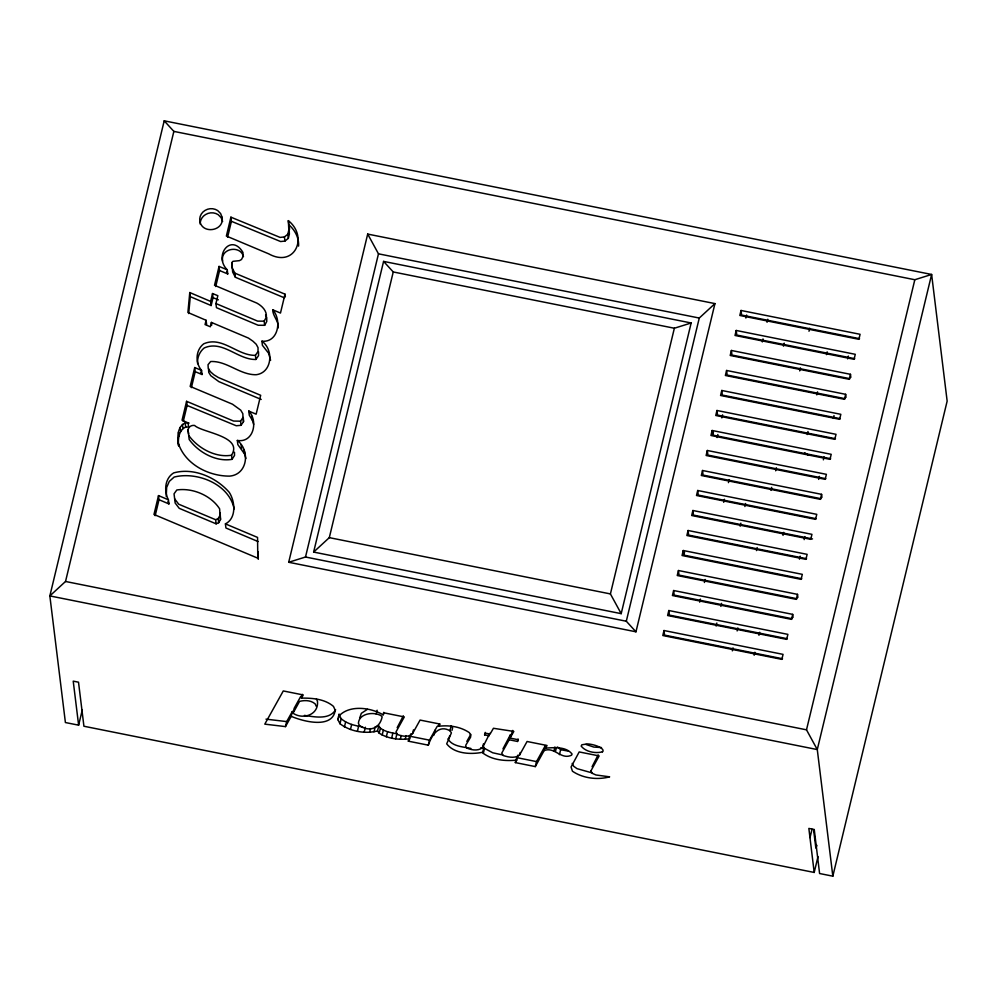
<?xml version="1.0" encoding="UTF-8"?>
<svg xmlns="http://www.w3.org/2000/svg" width="997" height="997" viewBox="0 0 997 997"><rect width="100%" height="100%" fill="white"/><g stroke="black" fill="none" stroke-linecap="round" stroke-linejoin="round"><path stroke-width="1.5" d="M258.547 351.767L258.522 355.655L255.905 359.456C238.046 360.042 222.568 339.74 204.198 347.965C199.599 351.704 197.02 357.761 197.618 363.681M502.937 748.872L510.377 734.789L509.18 739.786L501.74 753.121L503.248 755.539C508.395 757.159 514.913 758.642 519.562 755.041L527.077 741.494L547.041 745.494L545.646 748.124C554.344 747.513 566.184 746.441 572.054 754.031L571.593 755.165C560.999 760.275 554.806 746.454 544.163 750.554L535.302 766.593L515.337 762.593L516.247 758.842M592.068 766.718L598.188 754.841M166.25 496.481L166.649 487.446L169.278 481.401L174.163 477.052C196.995 471.269 229.298 484.019 234.145 508.969M316.46 698.984L317.47 701.315C318.89 714.687 303.175 720.083 293.018 713.204L294.215 708.206L300.758 696.392M288.831 230.008L288.345 220.649C308.646 236.788 294.85 268.293 268.692 253.836L226.369 236.04L230.905 217.172L280.095 237.411L284.432 236.937L287.821 234.22L288.831 230.008L289.342 234.145L288.332 238.345L284.93 241.075L280.606 241.536L231.416 221.309L230.905 217.172M289.342 234.145L289.105 225.135M397.155 727.685L403.349 715.834M222.63 261.04C220.113 248.303 240.389 244.701 243.467 256.565M189.779 292.545L190.29 296.67L211.14 305.543L210.641 301.418L189.779 292.545L187.897 312.485L206.092 320.286L206.603 324.411M188.695 313.544L190.29 296.67M359.618 718.251L361.35 713.304L367.432 709.316M178.575 445.709C177.329 437.982 176.868 426.803 185.18 422.952L189.081 423.077M178.613 445.759C177.84 439.166 178.75 430.031 185.691 427.09L188.583 427.003L188.072 422.878L182.052 420.198L186.589 401.317L233.585 421.058L240.551 421.183L243.006 417.444L242.819 413.68L240.726 410.153L232.5 404.209L190.178 386.425L194.714 367.557L201.556 370.398L202.055 374.523L195.225 371.682L194.714 367.557M373.987 731.835L375.196 726.825L378.723 725.966L377.514 730.963C364.914 734.104 350.396 731.574 339.989 723.747L337.995 719.822L339.105 714.002M466.833 741.407L470.783 734.34M78.626 725.168L73.217 681.138L78.514 682.197L83.922 726.24L814.2 872.45L808.854 828.42L814.25 829.492L819.596 873.522L832.831 876.176L947.15 401.106L931.622 274.462L164.206 120.824L49.85 595.919L65.403 722.538L78.626 725.168L82.265 710.038M832.831 876.176L817.278 749.57L49.85 595.919L65.528 581.475L173.852 131.392L164.206 120.824M158.511 495.596L159.022 499.721L168.929 503.921L168.418 499.796L158.511 495.596L153.974 514.464L257.799 558.183L257.55 537.42L225.409 523.874L225.92 527.999L258.061 541.545M155.171 515.698L159.022 499.721M206.092 320.286L205.058 324.573L210.355 326.767L211.401 322.417L248.415 338.07L252.889 341.148L256.217 344.264L258.036 347.641L258.024 351.53L255.406 355.331C237.548 355.917 222.057 335.603 203.687 343.84C195.562 350.134 195.026 362.746 201.556 370.398M210.641 301.418L212.523 293.542L217.832 295.685L215.938 303.549L216.449 307.674L258.148 325.246L264.666 325.309L266.747 321.508L266.735 317.582L265.576 315.002M219.053 266.423L219.564 270.548L227.752 273.938L227.254 269.813L219.053 266.423L214.517 285.292L256.84 303.088C261.987 305.917 267.283 310.952 266.236 317.37L264.155 321.184L264.666 325.309M183.249 421.419L187.1 405.455L186.589 401.317M191.387 387.646L195.225 371.682M211.14 305.543L213.034 297.679L212.523 293.542M215.726 286.525L219.564 270.548M227.578 237.274L231.416 221.309M227.254 269.813C213.184 255.743 231.092 232.55 242.956 252.44L242.869 256.777L241.511 259.494L239.454 260.653L232.912 261.326L231.902 262.56L232.139 267.906L234.893 273.153L285.017 294.177L280.481 313.046L272.742 309.793C272.767 316.336 278.986 321.096 278.225 327.901M288.706 562.271L367.694 234.083L714.949 303.599L635.961 631.799L288.706 562.271L305.506 557.011L626.303 621.231L635.961 631.799M305.506 557.011L378.474 253.824L367.694 234.083M313.631 552.076L383.583 261.401L691.158 322.978L621.193 613.654L313.631 552.076L329.309 537.645L393.242 271.957L383.583 261.401M285.478 726.601L286.687 721.591L292.42 711.322L291.224 716.32L285.478 726.601L264.791 724.146L283.285 690.946L303.25 694.946L301.455 698.112C312.422 698 324.81 698.959 333.472 706.399L335.229 710.25C332.524 729.143 303.437 721.591 291.224 716.32M301.455 698.112L302.365 694.361M337.995 719.822L339.192 714.824L341.198 718.75C347.143 723.872 355.069 725.779 362.671 726.825M339.989 723.747L341.198 718.75M344.414 726.975L345.623 721.978M350.47 729.468L351.667 724.47M357.412 731.25L358.621 726.252M364.167 732.222L365.376 727.224M369.625 732.334L370.535 728.583M376.218 713.977C369.401 712.381 358.895 714.924 358.409 723.249L359.418 725.542C368.529 731.985 379.545 729.243 382.125 716.943L381.801 716.357A5.421 1.745 13.5 0 0 376.218 713.977L377.128 710.225M338.506 716.494C348.987 704.443 370.722 707.446 383.122 714.837L383.733 712.332M410.864 733.817L409.655 738.814C399.386 740.061 388.02 738.889 379.184 733.169L380.38 728.171L378.723 725.966M382.15 735.113L383.359 730.116L380.38 728.171M386.338 736.771L387.546 731.761L383.359 730.116M391.659 738.104L392.868 733.107L396.906 733.792L395.709 738.802M400.32 739.288L401.23 735.537M405.218 739.35L406.115 735.599M480.666 747.912L483.881 747.252L482.685 752.249C470.97 754.642 454.433 753.944 446.693 743.837L451.417 732.832L449.934 730.726C438.493 724.321 431.751 735.25 428.311 745.17L408.346 741.17L409.543 736.172L429.508 740.16L437.022 726.626L438.705 725.28M383.122 714.837L384.344 712.917L404.308 716.918L395.983 731.948L397.554 734.527C402.24 736.309 408.633 737.643 412.559 733.618L413.468 729.866M428.311 745.17L429.508 740.16M433.832 735.213L435.041 730.215M489.814 733.293L482.548 747.625C478.136 751.19 471.83 750.193 466.995 748.099L465.624 746.417L465.935 744.933L470.547 737.306L470.808 735.337L469.35 732.645C460.626 726.701 449.223 724.944 438.854 726.265L439.465 723.76M449.934 730.726L451.143 725.729L452.626 727.822L451.977 730.377M449.049 738.266L449.647 735.761M489.215 735.798L484.604 734.876L485.215 732.371M482.548 747.625L483.445 743.874M517.929 755.115L516.72 760.125C505.429 761.259 492.755 760.2 483.321 753.383L484.517 748.386L483.881 747.252M509.18 739.786L517.505 741.456L518.34 739.749L510.028 738.079L512.745 730.427M517.505 741.456L518.104 738.964M519.562 755.041L520.16 752.536M535.302 766.593L536.511 761.583L545.371 745.557L544.163 750.554M545.646 748.124L546.256 745.619M554.02 750.741L554.93 746.99M555.503 751.264L556.413 747.513M559.429 754.679L560.626 749.682L557.497 746.99M621.193 613.654L610.413 593.925L674.358 328.237L691.158 322.978M626.303 621.231L699.271 318.043L714.949 303.599M664.002 630.528L662.806 635.525L781.86 659.366L783.056 654.368L664.002 630.528L664.563 635.114L782.52 658.73M668.813 610.525L667.616 615.523L786.67 639.364L787.879 634.366L668.813 610.525L669.386 615.112L787.343 638.728M673.636 590.523L672.427 595.521L791.493 619.361L792.69 614.364L673.636 590.523L674.196 595.109L792.154 618.726M678.446 570.521L677.237 575.518L796.304 599.359L797.5 594.349L678.446 570.521L679.007 575.107L796.964 598.723M683.257 550.518L682.06 555.516L801.114 579.357L802.323 574.347L683.257 550.518L683.817 555.105L801.775 578.721M688.08 530.504L686.871 535.514L805.925 559.342L807.134 554.344L688.08 530.504L688.64 535.102L806.598 558.706M692.89 510.501L691.681 515.511L810.748 539.34L811.944 534.342L692.89 510.501L693.451 515.088L812.518 538.928M697.701 490.499L696.504 495.497L815.558 519.337L816.767 514.34L697.701 490.499L698.261 495.085L816.219 518.702M702.524 470.497L701.315 475.494L820.369 499.335L821.578 494.338L702.524 470.497L703.084 475.083L821.042 498.699M707.334 450.494L706.125 455.492L825.192 479.333L826.388 474.335L707.334 450.494L707.895 455.081L825.852 478.697M712.145 430.492L710.948 435.49L830.003 459.33L831.211 454.32L712.145 430.492L712.705 435.078L830.663 458.695M716.955 410.49L715.759 415.487L834.813 439.316L836.022 434.318L716.955 410.49L717.528 415.076L835.486 438.692M721.778 390.475L720.569 395.485L839.636 419.313L840.832 414.316L721.778 390.475L722.339 395.074L840.297 418.678M726.589 370.473L725.38 375.483L844.447 399.311L845.643 394.313L726.589 370.473L727.149 375.059L845.107 398.675M731.399 350.47L730.203 355.468L849.257 379.309L850.466 374.311L731.399 350.47L731.972 355.057L849.93 378.673M736.222 330.468L735.013 335.466L854.08 359.306L855.276 354.309L736.222 330.468L736.783 335.054L854.741 358.671M741.033 310.466L739.824 315.463L858.891 339.304L860.087 334.294L741.033 310.466L741.594 315.052L859.551 338.668M683.817 555.105L684.54 552.101M712.705 435.078L713.428 432.075M717.105 437.546L717.84 434.53M721.84 417.88L722.563 414.864M745.868 318.043L746.603 315.015M699.682 602.151L700.405 599.122M704.418 582.485L705.141 579.456M723.71 502.301L724.433 499.273M728.446 482.635L729.168 479.607M762.306 341.946L763.029 338.918M767.042 322.28L767.765 319.252M716.108 626.054L716.843 623.025M720.843 606.388L721.579 603.359M740.148 526.204L740.871 523.176M744.871 506.538L745.606 503.51M783.468 346.183L784.203 343.155M732.334 650.867L733.044 647.888M737.132 630.927L737.855 627.911M756.461 550.581L757.184 547.565M770.955 490.362L771.678 487.346M775.666 470.796L776.389 467.78M799.706 370.909L800.429 367.893M754.156 655.241L754.866 652.262M758.954 635.288L759.677 632.272M783.006 535.377L783.729 532.361M807.271 434.518L807.994 431.502M816.817 394.887L817.54 391.871M826.501 354.633L827.174 351.854M799.457 559.18L800.18 556.176M804.168 539.614L804.891 536.598M818.662 479.395L819.384 476.392M823.372 459.829L824.095 456.825M833.342 418.379L834.015 415.599M847.662 358.87L848.335 356.091M806.498 729.829L914.822 279.733L931.622 274.462L817.278 749.57L806.498 729.829L65.528 581.475M810.013 837.605L812.019 829.267M814.2 872.45L818.014 856.573M808.991 331.253L809.714 328.237M816.967 845.381L815.845 848.036L813.589 829.678M335.64 709.752C329.384 720.071 314.529 716.905 304.409 715.397M438.854 726.265L440.038 724.071L420.073 720.071L412.559 733.618M484.604 734.876L485.527 733.181L490.063 734.091L493.44 728.284L513.829 731.424L510.028 738.079M293.018 713.204L299.549 701.389C304.733 700.031 311.101 700.193 315.251 703.994L316.261 706.325M408.346 741.17L409.655 738.814M515.337 762.593L516.72 760.125M174.649 498.861L178.712 504.208L215.626 519.711L218.169 518.577L220.013 515.349L219.627 508.844C211.04 495.372 192.421 487.62 176.818 489.976L174.051 493.814L175.148 502.987L179.223 508.333L216.137 523.836L218.679 522.702L220.524 519.487L220.138 512.969M187.1 405.455L236.264 425.756L241.062 425.308L243.517 421.569L243.318 417.818M188.682 435.365C197.88 448.239 215.614 458.009 231.541 455.205C243.58 436.138 201.768 432.586 194.614 425.457L193.032 425.407A5.421 5.097 -7 0 0 188.047 429.769L189.193 439.49C198.378 452.364 216.125 462.134 232.052 459.343L234.519 455.442L234.482 452.177M225.409 523.874C236.663 518.266 235.155 501.391 229.248 492.331C216.087 477.251 193.455 467.306 173.652 472.914C164.667 478.498 163.857 491.085 168.418 499.796M602.549 751.838C595.458 753.657 585.862 752.012 581.176 746.105L581.837 744.784L587.407 743.899A11.241 3.614 13.5 0 1 599.546 747.114A11.241 3.614 13.5 0 1 602.387 751.75M264.155 321.184L257.637 321.121L215.938 303.549M245.885 458.508L244.651 454.121L237.834 444.575L237.336 440.45C253.699 443.167 258.373 420.996 248.776 411.076L256.142 414.179L260.678 395.31L218.355 377.514L213.807 374.722L210.305 371.607L208.236 368.242L208.024 364.715L210.654 361.525C226.905 360.702 239.866 375.034 256.167 374.722C272.256 372.741 273.988 349.735 261.924 341.211C278.537 342.756 282.039 319.975 272.742 309.793M601.49 747.551L593.813 747.077L585.9 744.423M265.987 719.149L286.687 721.591M568.028 751.077L560.626 749.682M470.896 748.448C463.082 746.741 452.239 746.603 447.902 738.827M502.725 754.978L492.717 752.772L484.517 748.386M591.857 772.825L577.014 768.65L573.649 766.232L572.178 763.39M173.852 131.392L914.822 279.733M378.474 253.824L699.271 318.043M393.242 271.957L674.358 328.237M329.309 537.645L610.413 593.925M516.546 757.595L536.511 761.583M387.546 731.761L392.868 733.107M213.034 297.679L218.343 299.81M231.902 262.56L232.65 272.031L235.392 277.278L284.095 297.704M261.189 399.436L218.866 381.639L210.816 375.744L208.747 372.38L208.535 368.853M804.679 452.763L808.517 455.155M288.345 220.649L288.856 224.774C294.95 230.083 299.1 237.884 298.577 246.109M237.336 440.45C250.322 450.27 247.779 474.535 229.671 476.117C208.448 476.254 184.881 464.128 178.239 442.967M377.514 730.963L379.184 733.169M253.624 424.373L252.453 420.41L249.287 415.201L248.776 411.076M200.547 372.031L202.055 374.523M226.593 271.857L227.752 273.938M482.685 752.249L483.321 753.383M222.618 221.459L221.122 217.67L218.218 214.704A11.241 10.568 -7 0 0 205.556 214.554A11.241 10.568 -7 0 0 200.223 224.113M168.044 501.441L168.929 503.921M270.598 360.316L268.642 353.287L262.423 345.348L261.924 341.211M288.856 224.774L289.604 229.26M850.466 374.311L850.84 377.365M845.643 394.313L846.029 397.367M821.578 494.338L821.952 497.391M797.5 594.349L797.887 597.415M792.69 614.364L793.064 617.417M287.821 234.22L288.332 238.345M284.432 236.937L284.93 241.075M285.017 294.177L285.354 296.932M255.406 355.331L255.905 359.456M234.893 273.153L235.392 277.278M251.942 416.285L252.453 420.41M243.006 417.444L243.517 421.569M240.551 421.183L241.062 425.308M244.153 449.983L244.651 454.121M241.124 444.886L241.623 449.024M231.541 455.205L232.052 459.343M211.401 322.417L211.738 325.172M220.013 515.349L220.524 519.487M218.169 518.577L218.679 522.702M215.626 519.711L216.137 523.836M188.047 429.769L188.545 433.907M185.18 422.952L185.691 427.09M182.451 424.398L182.962 428.523M180.145 427.377L180.644 431.502M178.475 432.087L178.986 436.212M177.728 437.646L178.239 441.771M258.186 551.927L258.273 559.342M590.872 770.968L592.38 773.385L595.932 774.968L609.628 776.837C597.427 780.165 582.983 778.358 572.452 771.229L571.069 767.005L579.195 751.937L599.16 755.925L590.872 770.968M222.107 217.321C224.587 230.893 202.528 234.681 199.886 221.384A11.241 10.568 -7 0 1 205.046 210.417A11.241 10.568 -7 0 1 217.707 210.579L220.611 213.532L222.107 217.321"/></g></svg>
